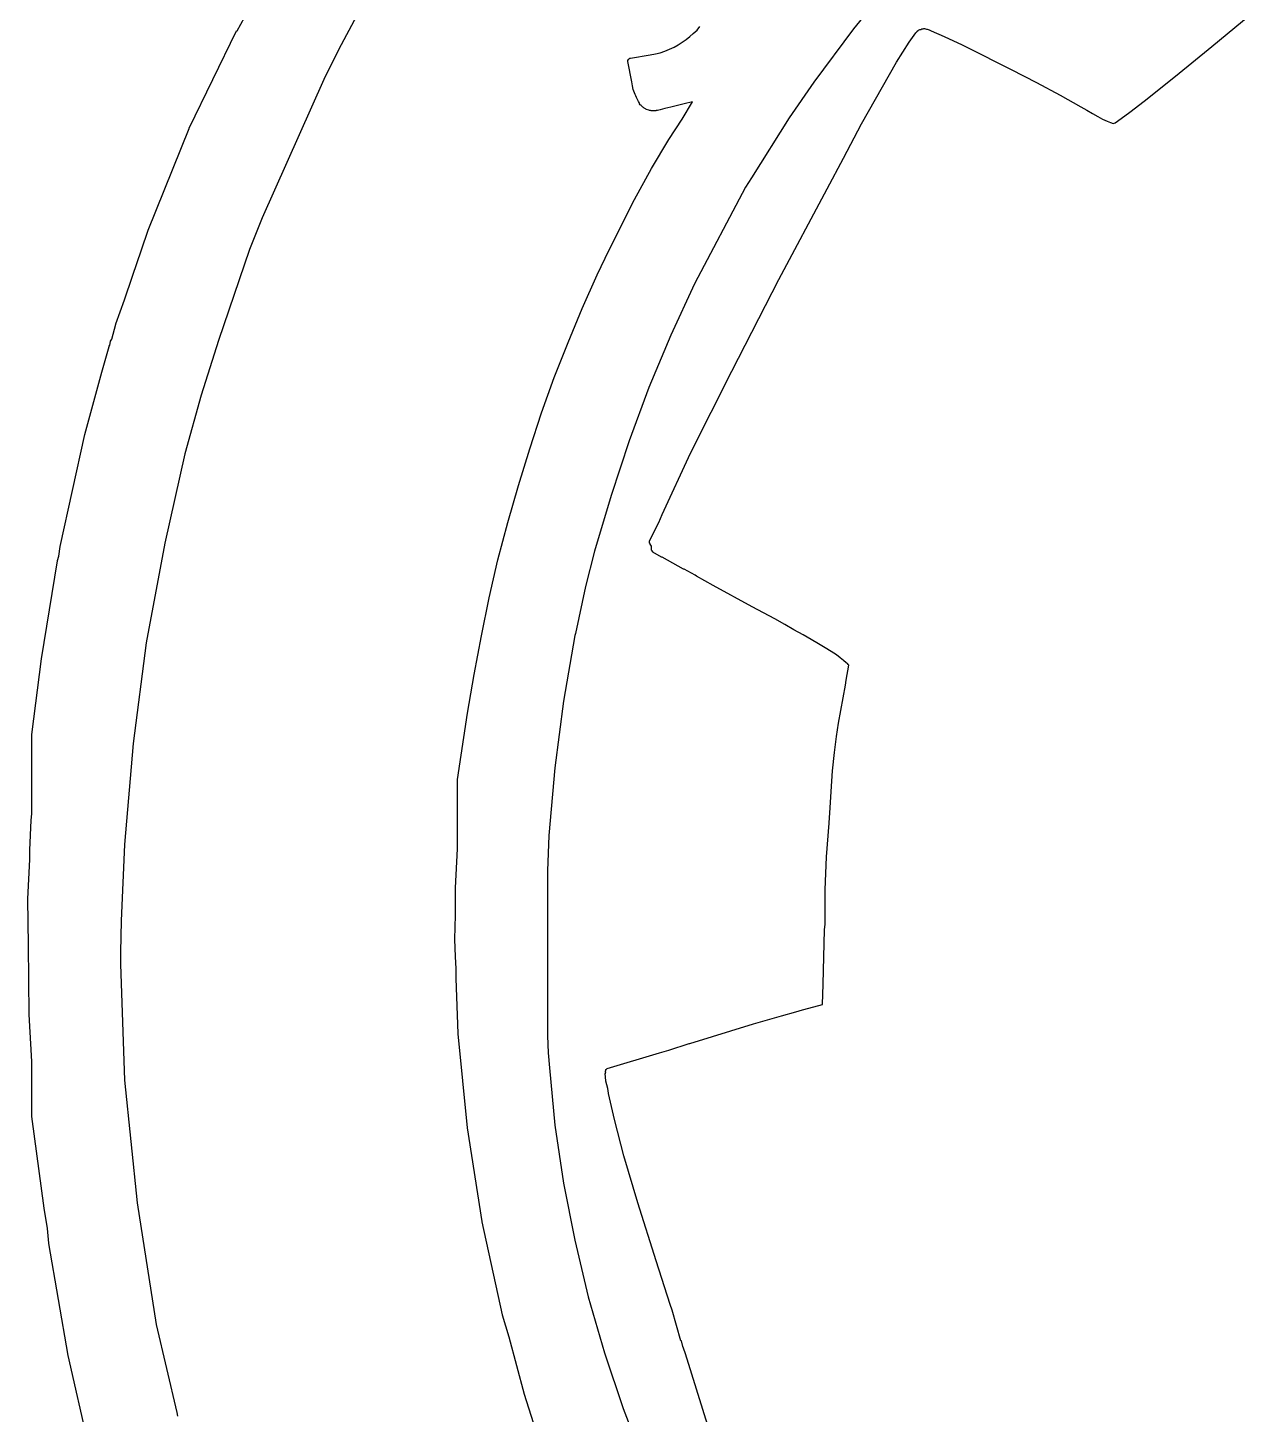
# Model space of a CAD drawing. Extents: x 85.1 to 152.3, y -110.2 to -37.
# Drawn here: x 124.204 to 126.05, y -74.289 to -72.195 of the extents above; entities that cross this region are included whole.
import ezdxf

# ---------------------------------------------------------------- set-up
doc = ezdxf.new("R2010")
doc.units = 0
doc.layers.add('BLACK', color=7, linetype='CONTINUOUS')

msp = doc.modelspace()

# ---------------------------------------------------------------- linework, layer by layer
at = {"layer": 'BLACK', "linetype": 'CONTINUOUS'}
for p, q in [((124.52, -72.1993), (124.577, -72.0955)), ((125.514, -72.1188), (125.451, -72.1963)), ((124.701, -72.1762), (124.673, -72.2279)), ((125.992, -72.223), (126.05, -72.1749)), ((124.448, -72.3464), (124.519, -72.1995)), ((124.519, -72.1995), (124.52, -72.1994)), ((124.52, -72.1994), (124.52, -72.1993)), ((125.209, -72.2031), (125.215, -72.1981)), ((125.215, -72.1981), (125.219, -72.1929)), ((125.451, -72.1963), (125.391, -72.2766)), ((125.545, -72.2023), (125.547, -72.2005)), ((125.547, -72.1997), (125.548, -72.1993)), ((125.547, -72.1998), (125.547, -72.1997)), ((125.547, -72.2004), (125.547, -72.1998)), ((125.547, -72.1998), (125.547, -72.1998)), ((125.547, -72.2005), (125.547, -72.2004)), ((125.548, -72.199), (125.549, -72.1989)), ((125.548, -72.1991), (125.548, -72.199)), ((125.548, -72.199), (125.548, -72.199)), ((125.548, -72.1993), (125.548, -72.1991)), ((125.549, -72.1982), (125.55, -72.1979)), ((125.549, -72.1989), (125.549, -72.1982)), ((125.55, -72.1979), (125.551, -72.1974)), ((125.551, -72.1974), (125.552, -72.1973)), ((125.551, -72.1974), (125.551, -72.1975)), ((125.551, -72.1975), (125.551, -72.1974)), ((125.552, -72.1973), (125.553, -72.1975)), ((125.553, -72.1975), (125.554, -72.1964)), ((125.554, -72.1964), (125.556, -72.1962)), ((125.554, -72.1964), (125.554, -72.1964)), ((125.554, -72.1964), (125.554, -72.1964)), ((125.556, -72.1962), (125.557, -72.1958)), ((125.557, -72.1958), (125.557, -72.1959)), ((125.557, -72.1959), (125.557, -72.1959)), ((125.557, -72.1959), (125.557, -72.1959)), ((125.557, -72.1959), (125.558, -72.1959)), ((125.558, -72.1959), (125.558, -72.1959)), ((125.558, -72.1959), (125.558, -72.1959)), ((125.558, -72.1959), (125.561, -72.1966)), ((125.561, -72.1966), (125.561, -72.1967)), ((125.561, -72.1967), (125.561, -72.1967)), ((125.561, -72.1967), (125.561, -72.1967)), ((125.561, -72.1967), (125.561, -72.1968)), ((125.561, -72.1968), (125.562, -72.1968)), ((125.562, -72.1968), (125.562, -72.1969)), ((125.562, -72.1969), (125.562, -72.1969)), ((125.562, -72.1969), (125.565, -72.1979)), ((125.565, -72.1979), (125.568, -72.1991)), ((125.568, -72.1991), (125.568, -72.1992)), ((125.568, -72.1992), (125.568, -72.1992)), ((125.568, -72.1992), (125.568, -72.1992)), ((125.568, -72.1992), (125.588, -72.2077)), ((125.18, -72.2239), (125.186, -72.2204)), ((125.186, -72.2204), (125.192, -72.2165)), ((125.192, -72.2165), (125.198, -72.2124)), ((125.198, -72.2124), (125.204, -72.2079)), ((125.204, -72.2079), (125.209, -72.2031)), ((125.516, -72.2466), (125.535, -72.2165)), ((125.535, -72.2162), (125.545, -72.2023)), ((125.535, -72.2164), (125.535, -72.2162)), ((125.535, -72.2165), (125.535, -72.2164)), ((125.588, -72.2077), (125.588, -72.2078)), ((125.588, -72.2078), (125.588, -72.2078)), ((125.588, -72.2078), (125.615, -72.2206)), ((125.615, -72.2206), (125.615, -72.2206)), ((125.615, -72.2206), (125.615, -72.2206)), ((125.615, -72.2206), (125.647, -72.2365)), ((124.673, -72.2279), (124.651, -72.2729)), ((124.673, -72.2279), (124.673, -72.2279)), ((125.11, -72.2439), (125.111, -72.2424)), ((125.111, -72.2423), (125.112, -72.2415)), ((125.111, -72.2424), (125.111, -72.2423)), ((125.111, -72.2424), (125.111, -72.2424)), ((125.112, -72.2415), (125.113, -72.2406)), ((125.113, -72.2406), (125.113, -72.2406)), ((125.113, -72.2406), (125.114, -72.2406)), ((125.114, -72.2406), (125.144, -72.2357)), ((125.144, -72.2357), (125.152, -72.2342)), ((125.152, -72.2342), (125.159, -72.2323)), ((125.159, -72.2323), (125.166, -72.2299)), ((125.166, -72.2299), (125.173, -72.2271)), ((125.173, -72.2271), (125.18, -72.2239)), ((125.647, -72.2365), (125.647, -72.2365)), ((125.647, -72.2365), (125.647, -72.2365)), ((125.647, -72.2365), (125.664, -72.2453)), ((125.937, -72.268), (125.992, -72.223)), ((125.992, -72.223), (125.992, -72.223)), ((125.11, -72.2455), (125.11, -72.2439)), ((125.11, -72.2456), (125.11, -72.2455)), ((125.11, -72.2455), (125.11, -72.2455)), ((125.116, -72.2761), (125.11, -72.2456)), ((125.463, -72.3398), (125.516, -72.2468)), ((125.516, -72.2467), (125.516, -72.2466)), ((125.516, -72.2468), (125.516, -72.2467)), ((125.664, -72.2453), (125.689, -72.2575)), ((125.689, -72.2575), (125.689, -72.2575)), ((125.689, -72.2575), (125.689, -72.2575)), ((125.689, -72.2575), (125.727, -72.2772)), ((124.651, -72.2729), (124.558, -72.4815)), ((125.117, -72.2821), (125.116, -72.2761)), ((125.116, -72.2761), (125.116, -72.2761)), ((125.116, -72.2761), (125.116, -72.2761)), ((125.117, -72.2822), (125.117, -72.2821)), ((125.117, -72.2821), (125.117, -72.2821)), ((125.118, -72.2877), (125.117, -72.2822)), ((125.391, -72.2766), (125.354, -72.3306)), ((125.727, -72.2772), (125.727, -72.2772)), ((125.727, -72.2772), (125.727, -72.2773)), ((125.727, -72.2773), (125.763, -72.2965)), ((125.89, -72.3054), (125.937, -72.268)), ((125.118, -72.2878), (125.118, -72.2877)), ((125.118, -72.2877), (125.118, -72.2877)), ((125.119, -72.2904), (125.118, -72.2878)), ((125.119, -72.2905), (125.119, -72.2904)), ((125.119, -72.2904), (125.119, -72.2904)), ((125.12, -72.2929), (125.119, -72.2905)), ((125.12, -72.293), (125.12, -72.2929)), ((125.12, -72.2929), (125.12, -72.2929)), ((125.121, -72.2953), (125.12, -72.293)), ((125.121, -72.2954), (125.121, -72.2953)), ((125.122, -72.2976), (125.121, -72.2954)), ((125.121, -72.2954), (125.121, -72.2954)), ((125.122, -72.2977), (125.122, -72.2976)), ((125.123, -72.2998), (125.122, -72.2977)), ((125.122, -72.2977), (125.122, -72.2977)), ((125.123, -72.2999), (125.123, -72.2998)), ((125.123, -72.3), (125.123, -72.2999)), ((125.124, -72.3019), (125.123, -72.3)), ((125.124, -72.302), (125.124, -72.3019)), ((125.124, -72.3021), (125.124, -72.302)), ((125.125, -72.3039), (125.124, -72.3021)), ((125.125, -72.304), (125.125, -72.3039)), ((125.125, -72.3041), (125.125, -72.304)), ((125.126, -72.3058), (125.125, -72.3041)), ((125.126, -72.306), (125.126, -72.3058)), ((125.126, -72.3058), (125.126, -72.3058)), ((125.763, -72.2965), (125.763, -72.2965)), ((125.763, -72.2965), (125.763, -72.2966)), ((125.763, -72.2966), (125.794, -72.3141)), ((125.868, -72.3221), (125.89, -72.3054)), ((125.127, -72.3076), (125.126, -72.306)), ((125.127, -72.3077), (125.127, -72.3076)), ((125.127, -72.3076), (125.127, -72.3076)), ((125.128, -72.3092), (125.127, -72.3077)), ((125.128, -72.3093), (125.128, -72.3092)), ((125.128, -72.3094), (125.128, -72.3093)), ((125.129, -72.3108), (125.128, -72.3094)), ((125.129, -72.3109), (125.129, -72.3108)), ((125.129, -72.311), (125.129, -72.3109)), ((125.131, -72.3122), (125.129, -72.311)), ((125.131, -72.3123), (125.131, -72.3122)), ((125.131, -72.3124), (125.131, -72.3123)), ((125.132, -72.3136), (125.131, -72.3124)), ((125.132, -72.3138), (125.132, -72.3136)), ((125.132, -72.3136), (125.132, -72.3136)), ((125.133, -72.3148), (125.132, -72.3138)), ((125.134, -72.3149), (125.133, -72.3148)), ((125.134, -72.315), (125.134, -72.3149)), ((125.135, -72.3159), (125.134, -72.315)), ((125.135, -72.316), (125.135, -72.3159)), ((125.135, -72.3161), (125.135, -72.316)), ((125.137, -72.3169), (125.135, -72.3161)), ((125.137, -72.3171), (125.137, -72.3169)), ((125.137, -72.3169), (125.137, -72.3169)), ((125.138, -72.3178), (125.137, -72.3171)), ((125.138, -72.3179), (125.138, -72.3178)), ((125.138, -72.3178), (125.138, -72.3178)), ((125.14, -72.3185), (125.138, -72.3179)), ((125.14, -72.3186), (125.14, -72.3185)), ((125.14, -72.3185), (125.14, -72.3185)), ((125.142, -72.3191), (125.14, -72.3186)), ((125.142, -72.3192), (125.142, -72.3191)), ((125.142, -72.3191), (125.142, -72.3191)), ((125.143, -72.3195), (125.142, -72.3192)), ((125.144, -72.3195), (125.143, -72.3195)), ((125.144, -72.3196), (125.144, -72.3195)), ((125.145, -72.3199), (125.144, -72.3196)), ((125.146, -72.3199), (125.145, -72.3198)), ((125.145, -72.3198), (125.145, -72.3199)), ((125.147, -72.3201), (125.146, -72.3199)), ((125.147, -72.3201), (125.147, -72.32)), ((125.147, -72.32), (125.147, -72.3201)), ((125.149, -72.3201), (125.147, -72.3201)), ((125.151, -72.3201), (125.149, -72.3201)), ((125.149, -72.3201), (125.149, -72.3201)), ((125.149, -72.3201), (125.149, -72.3201)), ((125.153, -72.3199), (125.151, -72.32)), ((125.151, -72.32), (125.151, -72.32)), ((125.151, -72.32), (125.151, -72.3201)), ((125.155, -72.3196), (125.153, -72.3198)), ((125.153, -72.3198), (125.153, -72.3198)), ((125.153, -72.3198), (125.153, -72.3199)), ((125.157, -72.3191), (125.155, -72.3195)), ((125.155, -72.3195), (125.155, -72.3195)), ((125.155, -72.3195), (125.155, -72.3196)), ((125.159, -72.3186), (125.157, -72.3191)), ((125.157, -72.3191), (125.157, -72.3191)), ((125.157, -72.3191), (125.157, -72.3191)), ((125.166, -72.3168), (125.159, -72.3186)), ((125.159, -72.3186), (125.159, -72.3186)), ((125.159, -72.3186), (125.159, -72.3186)), ((125.175, -72.3144), (125.166, -72.3168)), ((125.185, -72.3119), (125.175, -72.3144)), ((125.175, -72.3144), (125.175, -72.3144)), ((125.195, -72.3095), (125.185, -72.3119)), ((125.192, -72.3329), (125.208, -72.3063)), ((125.208, -72.3063), (125.195, -72.3095)), ((125.195, -72.3095), (125.195, -72.3095)), ((125.794, -72.3141), (125.794, -72.3141)), ((125.794, -72.3141), (125.794, -72.3141)), ((125.794, -72.3141), (125.803, -72.3193)), ((125.803, -72.3193), (125.812, -72.3242)), ((125.812, -72.3242), (125.82, -72.3286)), ((125.855, -72.3317), (125.868, -72.3221)), ((124.386, -72.5003), (124.448, -72.3467)), ((124.448, -72.3466), (124.448, -72.3464)), ((124.448, -72.3467), (124.448, -72.3466)), ((125.172, -72.3634), (125.192, -72.3329)), ((125.354, -72.3306), (125.297, -72.4215)), ((125.436, -72.3916), (125.463, -72.3399)), ((125.463, -72.3399), (125.463, -72.3398)), ((125.463, -72.3399), (125.463, -72.3399)), ((125.82, -72.3286), (125.827, -72.3325)), ((125.827, -72.3325), (125.834, -72.3356)), ((125.834, -72.3356), (125.839, -72.3379)), ((125.839, -72.3379), (125.843, -72.3394)), ((125.843, -72.3394), (125.846, -72.338)), ((125.843, -72.3394), (125.843, -72.3394)), ((125.846, -72.338), (125.855, -72.3317)), ((125.146, -72.407), (125.172, -72.3635)), ((125.172, -72.3635), (125.172, -72.3634)), ((125.172, -72.3635), (125.172, -72.3635)), ((125.12, -72.4539), (125.146, -72.4072)), ((125.146, -72.4071), (125.146, -72.407)), ((125.146, -72.4072), (125.146, -72.4071)), ((125.411, -72.4377), (125.436, -72.3916)), ((125.297, -72.4215), (125.288, -72.4354)), ((125.288, -72.4354), (125.211, -72.5816)), ((125.338, -72.5746), (125.411, -72.4378)), ((125.411, -72.4378), (125.411, -72.4377)), ((125.411, -72.4377), (125.411, -72.4377)), ((125.095, -72.5037), (125.12, -72.454)), ((125.12, -72.454), (125.12, -72.4539)), ((125.12, -72.454), (125.12, -72.454)), ((124.558, -72.4815), (124.539, -72.5295)), ((124.376, -72.53), (124.386, -72.5005)), ((124.386, -72.5004), (124.386, -72.5003)), ((124.386, -72.5005), (124.386, -72.5004)), ((125.076, -72.5426), (125.095, -72.5038)), ((125.095, -72.5038), (125.095, -72.5037)), ((125.095, -72.5037), (125.095, -72.5037)), ((124.362, -72.5698), (124.376, -72.53)), ((124.539, -72.5295), (124.492, -72.6671)), ((125.064, -72.5678), (125.076, -72.5426)), ((124.35, -72.6057), (124.362, -72.5699)), ((124.362, -72.5699), (124.362, -72.5698)), ((124.362, -72.5699), (124.362, -72.5699)), ((125.041, -72.6184), (125.064, -72.5679)), ((125.064, -72.5679), (125.064, -72.5678)), ((125.064, -72.5679), (125.064, -72.5679)), ((125.267, -72.7132), (125.338, -72.5747)), ((125.338, -72.5747), (125.338, -72.5746)), ((125.338, -72.5747), (125.338, -72.5747)), ((125.211, -72.5816), (125.175, -72.6589)), ((124.337, -72.6419), (124.35, -72.6057)), ((125.02, -72.6701), (125.041, -72.6185)), ((125.041, -72.6185), (125.041, -72.6184)), ((125.041, -72.6185), (125.041, -72.6185)), ((124.331, -72.6647), (124.337, -72.6421)), ((124.337, -72.642), (124.337, -72.6419)), ((124.337, -72.6421), (124.337, -72.642)), ((125.175, -72.6589), (125.142, -72.7379)), ((124.316, -72.7147), (124.327, -72.6759)), ((124.327, -72.6757), (124.328, -72.6739)), ((124.327, -72.6758), (124.327, -72.6757)), ((124.327, -72.6759), (124.327, -72.6758)), ((124.328, -72.6739), (124.329, -72.6685)), ((124.329, -72.6682), (124.331, -72.6647)), ((124.329, -72.6684), (124.329, -72.6682)), ((124.329, -72.6685), (124.329, -72.6684)), ((124.492, -72.6671), (124.466, -72.7494)), ((124.999, -72.7227), (125.02, -72.6702)), ((125.02, -72.6702), (125.02, -72.6701)), ((125.02, -72.6702), (125.02, -72.6702)), ((124.29, -72.8087), (124.316, -72.7147)), ((124.98, -72.7763), (124.999, -72.7228)), ((124.999, -72.7228), (124.999, -72.7227)), ((124.999, -72.7228), (124.999, -72.7228)), ((125.205, -72.837), (125.267, -72.7132)), ((125.267, -72.7132), (125.267, -72.7132)), ((125.267, -72.7132), (125.267, -72.7132)), ((125.142, -72.7379), (125.112, -72.8187)), ((124.466, -72.7494), (124.441, -72.8383)), ((124.962, -72.8307), (124.98, -72.7764)), ((124.98, -72.7764), (124.98, -72.7763)), ((124.98, -72.7763), (124.98, -72.7763)), ((124.253, -72.978), (124.29, -72.809)), ((124.29, -72.8089), (124.29, -72.8087)), ((124.29, -72.809), (124.29, -72.8089)), ((125.112, -72.8187), (125.085, -72.9011)), ((124.441, -72.8383), (124.411, -72.9728)), ((124.945, -72.8858), (124.962, -72.8307)), ((124.962, -72.8307), (124.962, -72.8307)), ((124.962, -72.8307), (124.962, -72.8307)), ((125.162, -72.9297), (125.205, -72.8371)), ((125.205, -72.8371), (125.205, -72.837)), ((125.205, -72.837), (125.205, -72.837)), ((124.929, -72.9417), (124.945, -72.8859)), ((124.945, -72.8859), (124.945, -72.8858)), ((124.945, -72.8859), (124.945, -72.8859)), ((125.085, -72.9011), (125.06, -72.9851)), ((125.157, -72.9419), (125.162, -72.9299)), ((125.162, -72.9299), (125.162, -72.9297)), ((125.162, -72.9299), (125.162, -72.9299)), ((124.914, -72.9982), (124.929, -72.9418)), ((124.929, -72.9418), (124.929, -72.9417)), ((124.929, -72.9417), (124.929, -72.9417)), ((125.143, -72.9697), (125.157, -72.9419)), ((124.411, -72.9728), (124.383, -73.1235)), ((125.143, -72.9707), (125.143, -72.9697)), ((125.143, -72.9716), (125.143, -72.9707)), ((125.143, -72.9722), (125.143, -72.9716)), ((125.143, -72.9729), (125.143, -72.9722)), ((125.144, -72.9737), (125.143, -72.9729)), ((125.144, -72.9746), (125.144, -72.9737)), ((125.145, -72.9759), (125.144, -72.9746)), ((124.249, -72.9994), (124.251, -72.9927)), ((124.251, -72.9927), (124.253, -72.9783)), ((124.253, -72.9782), (124.253, -72.978)), ((124.253, -72.9783), (124.253, -72.9782)), ((125.06, -72.9851), (125.046, -73.0387)), ((125.145, -72.9762), (125.145, -72.9759)), ((125.145, -72.9763), (125.145, -72.9762)), ((125.146, -72.9778), (125.145, -72.9763)), ((125.146, -72.9792), (125.146, -72.9778)), ((125.146, -72.9793), (125.146, -72.9792)), ((125.146, -72.9794), (125.146, -72.9793)), ((125.146, -72.9831), (125.146, -72.9794)), ((125.146, -72.9834), (125.146, -72.9831)), ((125.146, -72.9838), (125.146, -72.9834)), ((125.147, -72.9848), (125.146, -72.9838)), ((125.148, -72.986), (125.147, -72.9848)), ((125.148, -72.9861), (125.148, -72.986)), ((125.148, -72.9864), (125.148, -72.9861)), ((125.161, -72.994), (125.148, -72.9864)), ((125.162, -72.9941), (125.161, -72.994)), ((125.161, -72.994), (125.161, -72.994)), ((125.194, -73.0123), (125.162, -72.9941)), ((124.225, -73.1476), (124.249, -72.9996)), ((124.249, -72.9995), (124.249, -72.9994)), ((124.249, -72.9996), (124.249, -72.9995)), ((124.901, -73.0554), (124.914, -72.9983)), ((124.914, -72.9983), (124.914, -72.9982)), ((124.914, -72.9983), (124.914, -72.9983)), ((125.195, -73.0123), (125.194, -73.0123)), ((125.212, -73.0215), (125.195, -73.0123)), ((125.195, -73.0123), (125.195, -73.0123)), ((125.046, -73.0387), (125.031, -73.1093)), ((125.214, -73.0228), (125.212, -73.0215)), ((125.239, -73.0372), (125.214, -73.0228)), ((125.214, -73.0228), (125.214, -73.0228)), ((125.214, -73.0228), (125.214, -73.0228)), ((125.298, -73.069), (125.239, -73.0372)), ((125.239, -73.0372), (125.239, -73.0372)), ((125.239, -73.0372), (125.239, -73.0372)), ((124.889, -73.113), (124.901, -73.0555)), ((124.901, -73.0555), (124.901, -73.0554)), ((124.901, -73.0554), (124.901, -73.0554)), ((125.332, -73.0873), (125.298, -73.069)), ((125.298, -73.069), (125.298, -73.069)), ((125.298, -73.069), (125.298, -73.069)), ((125.347, -73.0958), (125.332, -73.0873)), ((125.361, -73.1038), (125.347, -73.0958)), ((125.347, -73.0958), (125.347, -73.0958)), ((124.878, -73.1712), (124.889, -73.1131)), ((124.889, -73.1131), (124.889, -73.113)), ((124.889, -73.1131), (124.889, -73.1131)), ((125.03, -73.1124), (125.013, -73.2114)), ((125.031, -73.1093), (125.03, -73.1124)), ((125.375, -73.1114), (125.361, -73.1038)), ((125.387, -73.1185), (125.375, -73.1114)), ((125.375, -73.1114), (125.375, -73.1114)), ((125.398, -73.1251), (125.387, -73.1185)), ((125.387, -73.1185), (125.387, -73.1185)), ((124.383, -73.1235), (124.363, -73.2755)), ((125.408, -73.1313), (125.398, -73.1251)), ((125.398, -73.1251), (125.398, -73.1251)), ((125.417, -73.1368), (125.408, -73.1313)), ((125.408, -73.1313), (125.408, -73.1313)), ((125.425, -73.1419), (125.417, -73.1368)), ((125.431, -73.1464), (125.425, -73.1419)), ((124.21, -73.262), (124.225, -73.1477)), ((124.225, -73.1477), (124.225, -73.1476)), ((124.225, -73.1476), (124.225, -73.1476)), ((125.436, -73.1503), (125.431, -73.1464)), ((125.44, -73.1537), (125.436, -73.1503)), ((125.442, -73.155), (125.44, -73.1537)), ((125.44, -73.1801), (125.444, -73.1574)), ((125.443, -73.1562), (125.442, -73.155)), ((125.444, -73.1571), (125.443, -73.1562)), ((125.444, -73.1574), (125.444, -73.1571)), ((124.868, -73.2297), (124.878, -73.1713)), ((124.878, -73.1713), (124.878, -73.1712)), ((124.878, -73.1712), (124.878, -73.1712)), ((125.439, -73.1876), (125.44, -73.1801)), ((125.428, -73.2449), (125.439, -73.1876)), ((125.013, -73.2114), (125, -73.3121)), ((124.853, -73.3297), (124.868, -73.2298)), ((124.868, -73.2298), (124.868, -73.2297)), ((124.868, -73.2297), (124.868, -73.2297)), ((125.425, -73.2648), (125.428, -73.245)), ((125.428, -73.245), (125.428, -73.2449)), ((125.428, -73.2449), (125.428, -73.2449)), ((124.21, -73.2623), (124.21, -73.262)), ((124.21, -73.2626), (124.21, -73.2623)), ((124.21, -73.382), (124.21, -73.2626)), ((125.422, -73.289), (125.425, -73.2649)), ((125.425, -73.2649), (125.425, -73.2648)), ((125.425, -73.2649), (125.425, -73.2649)), ((124.363, -73.2755), (124.35, -73.4279)), ((125.419, -73.317), (125.422, -73.2891)), ((125.422, -73.2891), (125.422, -73.289)), ((125.422, -73.2891), (125.422, -73.2891)), ((124.853, -73.33), (124.853, -73.3297)), ((124.853, -73.3303), (124.853, -73.33)), ((124.853, -73.4256), (124.853, -73.3303)), ((125, -73.3121), (124.991, -73.4144)), ((125.417, -73.3483), (125.419, -73.3171)), ((125.419, -73.3171), (125.419, -73.317)), ((125.419, -73.3171), (125.419, -73.3171)), ((125.415, -73.3804), (125.417, -73.3484)), ((125.417, -73.3484), (125.417, -73.3483)), ((125.417, -73.3484), (125.417, -73.3484)), ((124.207, -73.4368), (124.209, -73.3913)), ((124.209, -73.3913), (124.21, -73.382)), ((125.414, -73.3956), (125.415, -73.3804)), ((124.991, -73.4144), (124.989, -73.4681)), ((125.41, -73.4467), (125.414, -73.3957)), ((125.414, -73.3957), (125.414, -73.3956)), ((125.414, -73.3957), (125.414, -73.3957)), ((124.35, -73.4279), (124.345, -73.5436)), ((124.85, -73.4938), (124.853, -73.4347)), ((124.853, -73.4292), (124.853, -73.4256)), ((124.853, -73.4293), (124.853, -73.4292)), ((124.853, -73.4294), (124.853, -73.4293)), ((124.853, -73.4347), (124.853, -73.4294)), ((124.204, -73.5103), (124.207, -73.451)), ((124.207, -73.4369), (124.207, -73.4368)), ((124.207, -73.437), (124.207, -73.4369)), ((124.207, -73.451), (124.207, -73.437)), ((125.408, -73.4964), (125.41, -73.4468)), ((125.41, -73.4468), (125.41, -73.4467)), ((125.41, -73.4467), (125.41, -73.4467)), ((124.989, -73.4681), (124.989, -73.5758)), ((124.85, -73.4939), (124.85, -73.4938)), ((124.85, -73.494), (124.85, -73.4939)), ((124.85, -73.5296), (124.85, -73.494)), ((125.408, -73.4965), (125.408, -73.4964)), ((125.408, -73.5432), (125.408, -73.4965)), ((125.408, -73.4965), (125.408, -73.4965)), ((124.204, -73.5104), (124.204, -73.5103)), ((124.204, -73.5105), (124.204, -73.5104)), ((124.205, -73.5799), (124.204, -73.5105)), ((124.849, -73.5712), (124.85, -73.535)), ((124.85, -73.5314), (124.85, -73.5296)), ((124.85, -73.5315), (124.85, -73.5314)), ((124.85, -73.5316), (124.85, -73.5315)), ((124.85, -73.535), (124.85, -73.5316)), ((124.345, -73.5436), (124.344, -73.5906)), ((125.405, -73.6391), (125.407, -73.5568)), ((125.407, -73.5568), (125.408, -73.5486)), ((125.407, -73.5568), (125.407, -73.5568)), ((125.408, -73.5486), (125.408, -73.5432)), ((125.408, -73.5432), (125.408, -73.5432)), ((125.408, -73.5432), (125.408, -73.5432)), ((124.206, -73.6847), (124.205, -73.5799)), ((124.205, -73.5799), (124.205, -73.5799)), ((124.849, -73.5713), (124.849, -73.5712)), ((124.849, -73.5715), (124.849, -73.5713)), ((124.85, -73.5974), (124.849, -73.5715)), ((124.989, -73.5758), (124.989, -73.5758)), ((124.989, -73.5758), (124.989, -73.7169)), ((124.344, -73.5906), (124.344, -73.6089)), ((124.851, -73.6159), (124.85, -73.5974)), ((124.344, -73.6089), (124.35, -73.7841)), ((124.851, -73.6229), (124.851, -73.6159)), ((124.851, -73.623), (124.851, -73.6229)), ((124.851, -73.6231), (124.851, -73.623)), ((124.851, -73.6306), (124.851, -73.6231)), ((124.854, -73.7136), (124.851, -73.6306)), ((125.404, -73.67), (125.405, -73.6391)), ((124.206, -73.6848), (124.206, -73.6847)), ((124.206, -73.6849), (124.206, -73.6848)), ((124.21, -73.7559), (124.206, -73.6849)), ((125.3, -73.6991), (125.342, -73.6869)), ((125.342, -73.6868), (125.364, -73.6807)), ((125.342, -73.6869), (125.342, -73.6868)), ((125.342, -73.6869), (125.342, -73.6869)), ((125.364, -73.6807), (125.374, -73.678)), ((125.374, -73.678), (125.391, -73.6735)), ((125.374, -73.678), (125.374, -73.678)), ((125.374, -73.678), (125.374, -73.678)), ((125.391, -73.6735), (125.404, -73.67)), ((125.204, -73.7286), (125.3, -73.6991)), ((125.3, -73.6991), (125.3, -73.6991)), ((125.3, -73.6991), (125.3, -73.6991)), ((124.854, -73.7137), (124.854, -73.7136)), ((124.854, -73.7139), (124.854, -73.7137)), ((124.868, -73.8558), (124.854, -73.7139)), ((124.989, -73.7169), (124.99, -73.7425)), ((125.172, -73.7385), (125.203, -73.7286)), ((125.203, -73.7286), (125.203, -73.7286)), ((125.203, -73.7286), (125.204, -73.7286)), ((124.99, -73.7425), (124.992, -73.7656)), ((125.079, -73.7665), (125.158, -73.7429)), ((125.158, -73.7429), (125.172, -73.7385)), ((124.21, -73.8383), (124.21, -73.7559)), ((124.992, -73.7656), (125, -73.8522)), ((125.076, -73.7712), (125.077, -73.7699)), ((125.077, -73.7723), (125.076, -73.7712)), ((125.077, -73.7681), (125.078, -73.7674)), ((125.077, -73.7684), (125.077, -73.7681)), ((125.077, -73.7686), (125.077, -73.7684)), ((125.077, -73.7699), (125.077, -73.7686)), ((125.078, -73.7674), (125.079, -73.7665)), ((124.35, -73.7841), (124.369, -73.9695)), ((125.076, -73.7725), (125.077, -73.7723)), ((125.077, -73.7734), (125.076, -73.7725)), ((125.076, -73.7742), (125.077, -73.7734)), ((125.077, -73.785), (125.076, -73.7742)), ((125.077, -73.7853), (125.077, -73.785)), ((125.077, -73.7856), (125.077, -73.7853)), ((125.08, -73.7968), (125.077, -73.7856)), ((125.081, -73.8038), (125.08, -73.7968)), ((125.081, -73.804), (125.081, -73.8038)), ((125.081, -73.8042), (125.081, -73.804)), ((125.09, -73.8433), (125.081, -73.8042)), ((124.21, -73.8386), (124.21, -73.8383)), ((124.21, -73.8389), (124.21, -73.8386)), ((124.229, -73.9773), (124.21, -73.8389)), ((125, -73.8522), (125.013, -73.9396)), ((125.09, -73.8434), (125.09, -73.8433)), ((125.09, -73.8433), (125.09, -73.8433)), ((125.104, -73.8981), (125.09, -73.8434)), ((124.868, -73.8559), (124.868, -73.8558)), ((124.868, -73.8561), (124.868, -73.8559)), ((124.89, -73.9976), (124.868, -73.8561)), ((125.104, -73.8982), (125.104, -73.8981)), ((125.125, -73.9691), (125.104, -73.8982)), ((125.104, -73.8982), (125.104, -73.8982)), ((125.013, -73.9396), (125.03, -74.0259)), ((124.229, -73.9774), (124.229, -73.9773)), ((124.229, -73.9773), (124.229, -73.9773)), ((124.234, -74.0082), (124.229, -73.9774)), ((124.369, -73.9695), (124.398, -74.153)), ((125.125, -73.9692), (125.125, -73.9691)), ((125.125, -73.9691), (125.125, -73.9691)), ((125.153, -74.0567), (125.125, -73.9692)), ((124.89, -73.9977), (124.89, -73.9976)), ((124.89, -73.9978), (124.89, -73.9977)), ((124.921, -74.1386), (124.89, -73.9978)), ((124.236, -74.0302), (124.234, -74.0082)), ((124.236, -74.0304), (124.236, -74.0302)), ((124.236, -74.0305), (124.236, -74.0304)), ((124.265, -74.1997), (124.236, -74.0305)), ((125.03, -74.0259), (125.05, -74.1112)), ((125.174, -74.1229), (125.153, -74.0567)), ((125.153, -74.0567), (125.153, -74.0567)), ((125.153, -74.0567), (125.153, -74.0567)), ((125.05, -74.1112), (125.075, -74.1959)), ((125.177, -74.1316), (125.174, -74.1229)), ((124.921, -74.1388), (124.921, -74.1386)), ((124.921, -74.1389), (124.921, -74.1388)), ((124.931, -74.1724), (124.921, -74.1389)), ((125.19, -74.1775), (125.177, -74.1316)), ((124.398, -74.153), (124.429, -74.2858)), ((124.954, -74.2585), (124.931, -74.1724)), ((125.191, -74.1776), (125.19, -74.1775)), ((125.193, -74.1862), (125.191, -74.1776)), ((125.191, -74.1776), (125.191, -74.1776)), ((125.194, -74.1889), (125.193, -74.1862)), ((125.194, -74.189), (125.194, -74.1889)), ((125.197, -74.1974), (125.194, -74.189)), ((125.194, -74.189), (125.194, -74.189)), ((124.265, -74.1998), (124.265, -74.1997)), ((124.265, -74.1999), (124.265, -74.1998)), ((124.303, -74.3656), (124.265, -74.1999)), ((125.075, -74.1959), (125.103, -74.2801)), ((125.281, -74.4659), (125.197, -74.1974)), ((124.954, -74.2586), (124.954, -74.2585)), ((124.954, -74.2587), (124.954, -74.2586)), ((124.989, -74.3677), (124.954, -74.2587)), ((124.429, -74.2858), (124.43, -74.2914)), ((125.103, -74.2801), (125.136, -74.3643))]:
    msp.add_line(p, q, dxfattribs=at)

doc.saveas('drawing.dxf')
